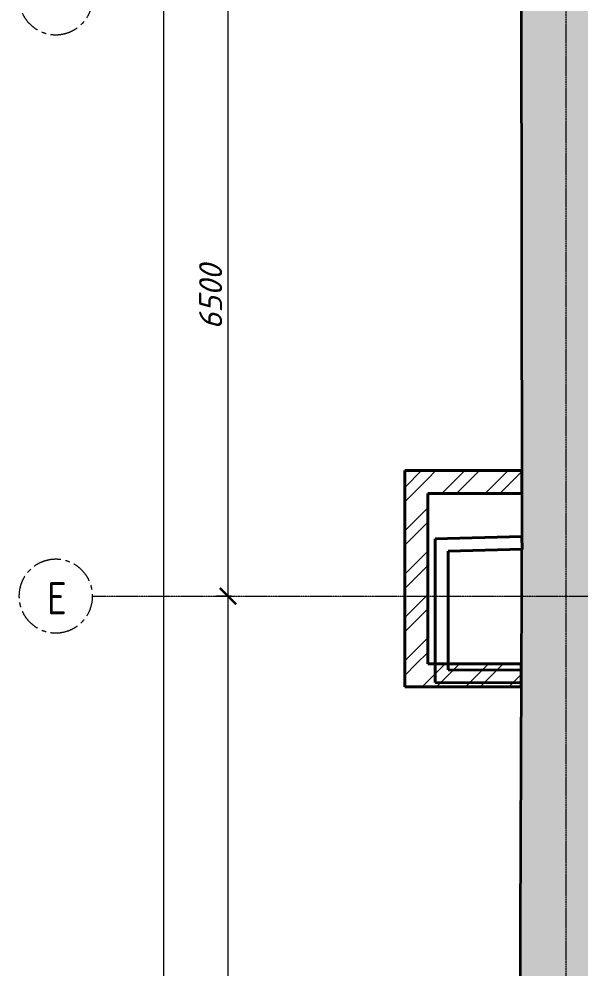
# Model space of a CAD drawing. Header units: millimetres. Extents: x 749182 to 2267578, y 70462 to 311449.
# Drawn here: x 1940967 to 1947064, y 183527 to 193839 of the extents above; entities that cross this region are included whole.
import ezdxf

# ---------------------------------------------------------------- set-up
doc = ezdxf.new("R2010")
doc.units = ezdxf.units.MM
doc.linetypes.add('ADSK_Линия сетки', pattern=[25, 20, -2.5, 0, -2.5])
doc.linetypes.add('осеваяX2', pattern=[4, 2.5, -0.5, 0.5, -0.5])
doc.layers.get('Defpoints').update_dxf_attribs({"color": 255})
for name, color, linetype, lineweight in [('Оси', 165, 'осеваяX2', 13), ('размеры', 7, 'Continuous', 9), ('Стены', 184, 'Continuous', 40), ('Стены наружные', 7, 'Continuous', 18), ('Стены разрез', 7, 'Continuous', 35)]:
    doc.layers.add(name, color=color, linetype=linetype, lineweight=lineweight)
doc.styles.add('М2', font='isocpeui.ttf')
doc.dimstyles.new('SPDS 1_100', dxfattribs={"dimscale": 100, "dimtxt": 2.5, "dimasz": 1.77, "dimexe": 1.25, "dimexo": 0.625, "dimtad": 1, "dimdec": 0, "dimrnd": 0.001, "dimzin": 9, "dimtxsty": 'М2', "dimblk": 'ARCHTICK', "dimcen": 2.5, "dimdle": 2, "dimclrt": 256, "dimadec": 0, "dimazin": 2, "dimtfac": 0.75, "dimtdec": 0, "dimtmove": 1, "dimatfit": 3, "dimfxl": 0, "dimtolj": 1, "dimlwd": 9, "dimlwe": 9, "dimarcsym": 0})
pattern_1 = [(45, (1952853.2, 150711.3), (-235.7317, 235.7317), []), (45, (1953010.35, 150711.3), (-235.7317, 235.7317), [])]

# ---------------------------------------------------------------- blocks, each defined once
blk = doc.blocks.new('Существующие стены подвал - Существующие стены подвал-614279-00 План подвала')
at = {"layer": 'Стены', "true_color": 0xc0c0c0}
h = blk.add_hatch(color=9, dxfattribs=at)
h.paths.add_polyline_path([(-6452, 26869), (-5646, 26869), (-5642, 28610), (-5645, 28610), (-5642, 28865), (-5637, 30542), (-6462, 30542), (-6462, 27322), (-6452, 27322), (-6453, 26869)])
h.paths.add_polyline_path([(3296, 27305), (4114, 27305), (4093, 34337), (3281, 34335), (3286, 32815), (3300, 28515), (2971, 28518), (2951, 27305), (3286, 27305)])
h.paths.add_polyline_path([(-5637, 31587), (-5634, 31587), (-5631, 32981), (-5631, 33008), (-5618, 36709), (-5634, 37250), (-5609, 43097), (-1755, 43060), (-1748, 43877), (-6429, 43914), (-6422, 37807), (-6439, 32895), (-6442, 31792), (-6462, 31792), (-6462, 31587), (-5641, 31587)])
h.paths.add_polyline_path([(3290, 35305), (4091, 35307), (4065, 43832), (-617, 43869), (-623, 43050), (3279, 43013), (3290, 36885), (3292, 36554), (3286, 35348), (3290, 35348), (3290, 35307)])
at = {"layer": 'Стены разрез'}
for p, q in [((-6429, 43914), (-6422, 37807)), ((-6422, 37807), (-6439, 33282)), ((-6439, 33282), (-6442, 31792))]:
    blk.add_line(p, q, dxfattribs=at)
blk = doc.blocks.new('Ось сетки - Круг_Ø8 мм-6577-00 План подвала')
at = {"layer": 'Оси', "lineweight": 20}
for start, end in [(360, 180), (180, 360)]:
    blk.add_arc((0, 0), 4, start, end, dxfattribs=at)
blk = doc.blocks.new('_ArchTick')
at = {"color": 0, "linetype": 'ByBlock', "const_width": 0.15}
blk.add_lwpolyline([(-0.5, -0.5), (0.5, 0.5)], dxfattribs=at)
blk = doc.blocks.new('*D1580')
at = {"layer": 'Defpoints', "color": 0, "lineweight": 20, "transparency": 16777216}
for p in [(1943338, 194068), (1943238, 187568), (1943338, 187568)]:
    blk.add_point(p, dxfattribs=at)
at = {"layer": 'размеры', "color": 0, "lineweight": 9, "transparency": 16777216}
for p, q in [((1943238, 194268), (1943238, 187368)), ((1943275, 194068), (1943113, 194068)), ((1943275, 187568), (1943113, 187568))]:
    blk.add_line(p, q, dxfattribs=at)
at = {"layer": 'размеры', "color": 0, "lineweight": 9, "transparency": 16777216, "xscale": 177, "yscale": 177, "zscale": 177}
for p, rotation in [((1943238, 194068), 90), ((1943238, 187568), 270)]:
    blk.add_blockref('_ArchTick', p, dxfattribs=dict(at, rotation=rotation))
at = {"layer": 'размеры', "lineweight": 20, "transparency": 16777216, "insert": (1943050, 190818), "char_height": 250, "width": 248.31, "attachment_point": 5, "rotation": 90, "style": 'М2'}
blk.add_mtext('\\A1;6500', dxfattribs=at)
blk = doc.blocks.new('*D1581')
at = {"layer": 'Defpoints', "color": 0, "lineweight": 20, "transparency": 16777216}
for p in [(1943338, 187568), (1943238, 171268), (1943338, 171268)]:
    blk.add_point(p, dxfattribs=at)
at = {"layer": 'размеры', "color": 0, "lineweight": 9, "transparency": 16777216}
for p, q in [((1943238, 187768), (1943238, 171068)), ((1943275, 187568), (1943113, 187568)), ((1943275, 171268), (1943113, 171268))]:
    blk.add_line(p, q, dxfattribs=at)
at = {"layer": 'размеры', "color": 0, "lineweight": 9, "transparency": 16777216, "xscale": 177, "yscale": 177, "zscale": 177}
for p, rotation in [((1943238, 187568), 90), ((1943238, 171268), 270)]:
    blk.add_blockref('_ArchTick', p, dxfattribs=dict(at, rotation=rotation))
at = {"layer": 'размеры', "lineweight": 20, "transparency": 16777216, "insert": (1943050, 179418), "char_height": 250, "width": 291.93, "attachment_point": 5, "rotation": 90, "style": 'М2'}
blk.add_mtext('\\A1;16300', dxfattribs=at)
blk = doc.blocks.new('*D1585')
at = {"layer": 'Defpoints', "color": 0, "lineweight": 20, "transparency": 16777216}
for p in [(1942638, 194068), (1942538, 159318), (1942638, 159318)]:
    blk.add_point(p, dxfattribs=at)
at = {"layer": 'размеры', "color": 0, "lineweight": 9, "transparency": 16777216}
for p, q in [((1942538, 194268), (1942538, 159118)), ((1942575, 194068), (1942413, 194068)), ((1942575, 159318), (1942413, 159318))]:
    blk.add_line(p, q, dxfattribs=at)
at = {"layer": 'размеры', "color": 0, "lineweight": 9, "transparency": 16777216, "xscale": 177, "yscale": 177, "zscale": 177}
for p, rotation in [((1942538, 194068), 90), ((1942538, 159318), 270)]:
    blk.add_blockref('_ArchTick', p, dxfattribs=dict(at, rotation=rotation))
at = {"layer": 'размеры', "lineweight": 20, "transparency": 16777216, "insert": (1942349, 176693), "char_height": 250, "width": 318.77, "attachment_point": 5, "rotation": 90, "style": 'М2'}
blk.add_mtext('\\A1;34750', dxfattribs=at)

msp = doc.modelspace()

# ---------------------------------------------------------------- hatches: boundary and pattern name
at = {"layer": 'Стены наружные', "linetype": 'Continuous', "lineweight": 9, "true_color": 0x0000ff}
h = msp.add_hatch(dxfattribs=at)
h.set_pattern_fill('FP_3', color=5, style=0, pattern_type=2)
h.set_pattern_definition(pattern_1)
h.paths.add_polyline_path([(1945409.721, 186831.8255), (1945409.721, 188931.7407), (1945159.721, 188931.7407), (1945159.721, 186831.8255)])
h = msp.add_hatch(dxfattribs=at)
h.set_pattern_fill('FP_3', color=5, style=0, pattern_type=2)
h.set_pattern_definition(pattern_1)
h.paths.add_polyline_path([(1946431.3336, 188681.7407), (1946431.1895, 188931.7407), (1945409.721, 188931.7407), (1945409.721, 188681.7407), (1946424.6229, 188681.7407)])
h = msp.add_hatch(dxfattribs=at)
h.set_pattern_fill('FP_3', color=5, style=0, pattern_type=2)
h.set_pattern_definition(pattern_1)
h.paths.add_polyline_path([(1946414.6669, 186581.8255), (1946424.3939, 186581.9411), (1946424.6229, 186831.8255), (1945159.721, 186831.8255), (1945159.721, 186581.8255), (1945409.721, 186581.8255)])

# ---------------------------------------------------------------- linework, layer by layer
at = {"layer": 'Оси', "linetype": 'ADSK_Линия сетки'}
for p, q in [((1946913.1034, 154741.5512), (1946913.1034, 195133.15)), ((1941766.9683, 187568.0858), (2009994.9113, 187568.0858))]:
    msp.add_line(p, q, dxfattribs=at)
at = {"layer": 'Стены наружные', "color": 5, "linetype": 'Continuous', "lineweight": 40, "true_color": 0x0000ff}
for p, q in [((1945159.721, 188931.7407), (1945159.721, 186581.8255)), ((1946431.3336, 188931.7407), (1945159.721, 188931.7407)), ((1946431.3336, 188681.7407), (1946431.3336, 188931.7407)), ((1945409.721, 186831.8255), (1945409.721, 188681.7407)), ((1945409.721, 188681.7407), (1946431.3336, 188681.7407)), ((1946424.8631, 186831.8255), (1945409.721, 186831.8255)), ((1946424.8631, 186581.8255), (1946424.8631, 186831.8255)), ((1945159.721, 186581.8255), (1946424.8631, 186581.8255))]:
    msp.add_line(p, q, dxfattribs=at)
at = {"layer": 'Стены наружные', "lineweight": 40}
for p, q in [((1946430.5353, 188216.6256), (1945491.3468, 188191.6242)), ((1946434.2608, 188076.6752), (1946430.5353, 188216.6256)), ((1945491.3468, 188191.6242), (1945489.4084, 186629.1006)), ((1945629.5812, 186768.3158), (1945631.1778, 188055.2969)), ((1945631.1778, 188055.2969), (1946434.2608, 188076.6752)), ((1946425.3374, 186763.8481), (1945629.5812, 186768.3158)), ((1946424.5514, 186623.8503), (1946425.3374, 186763.8481)), ((1945489.4084, 186629.1006), (1946424.5514, 186623.8503))]:
    msp.add_line(p, q, dxfattribs=at)

# ---------------------------------------------------------------- block references
at = {"layer": 'Оси', "lineweight": 20, "xscale": 99.99999999999993, "yscale": 99.99999999999993, "zscale": 99.99999999999993, "rotation": 269.9999999999994}
for p in [(1941366.9683, 194068.0858), (1941366.9683, 187568.0858)]:
    msp.add_blockref('Ось сетки - Круг_Ø8 мм-6577-00 План подвала', p, dxfattribs=at)
at = {"layer": 'Стены'}
msp.add_blockref('Существующие стены подвал - Существующие стены подвал-614279-00 План подвала', (1952853.1931, 150711.2975), dxfattribs=at)

# ---------------------------------------------------------------- texts
at = {"layer": 'Оси', "insert": (1941268.4954, 187720.6727), "char_height": 350, "width": 274.177125, "attachment_point": 1, "style": 'М2'}
msp.add_mtext('\\fGOST Common|b0|i0|c204|p34|;\\W.9;Е', dxfattribs=at)

# ---------------------------------------------------------------- dimensions: what is measured, and where the dimension line sits
at = {"layer": 'размеры', "lineweight": 20}
for base, p1, p2, picture, middle in [((1942537.9836, 159318.0858), (1942637.9685, 194068.0858), (1942637.9685, 159318.0858), '*D1585', (1942348.8738, 176693.0858)), ((1943237.9836, 187568.0858), (1943337.9685, 194068.0858), (1943337.9685, 187568.0858), '*D1580', (1943050.4836, 190818.0858)), ((1943237.9836, 171268.0858), (1943337.9685, 187568.0858), (1943337.9685, 171268.0858), '*D1581', (1943050.4836, 179418.0858))]:
    dim = msp.add_linear_dim(base=base, p1=p1, p2=p2, angle=90, dimstyle='SPDS 1_100', dxfattribs=at)
    dim.commit()
    dim.dimension.update_dxf_attribs({"geometry": picture, "text_midpoint": middle})

doc.saveas('drawing.dxf')
